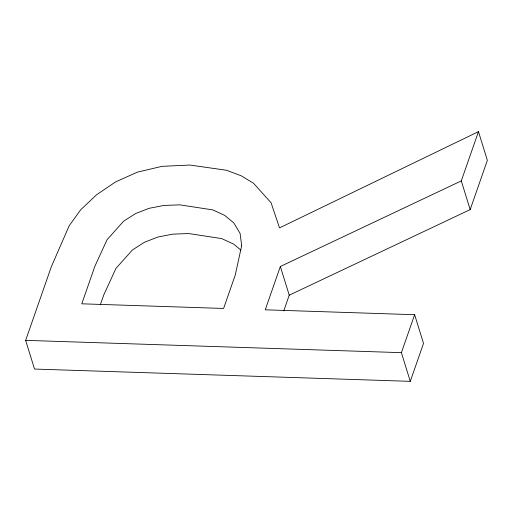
<?xml version="1.0" encoding="UTF-8"?>
<svg xmlns="http://www.w3.org/2000/svg" width="513" height="513" viewBox="0 0 513 513"><rect width="100%" height="100%" fill="white"/><g stroke="black" fill="none" stroke-linecap="round" stroke-linejoin="round"><path stroke-width="0.77" d="M478.469 131.649L461.29 180.909L280.348 266.497L265.24 309.814L414.632 314.706L423.514 343.402L410.278 381.351L34.531 369.052L25.65 340.363L51.319 266.754L69.191 225.752L80.695 209.772L96.585 194.754L115.707 181.833L137.394 172.15L162.005 166.34L189.893 165.045L226.489 170.265L241.187 175.779L253.493 183.218L271.101 202.795L279.521 227.887L478.469 131.649L487.35 160.338L470.171 209.605L289.229 295.187L283.76 310.872M100.362 304.703L103.767 294.937L115.964 268.382L132.482 249.927L144.512 242.226L158.042 237L172.855 234.14L188.726 233.543L221.674 238.596L233.556 244.047L240.847 250.088M410.278 381.351L401.397 352.662L414.632 314.706M25.65 340.363L401.397 352.662M461.29 180.909L470.171 209.605M280.348 266.497L289.229 295.187M241.674 245.65L235.236 275.096L223.604 308.454L81.785 303.811L94.886 266.241L107.076 239.693L123.595 221.231L135.631 213.53L149.161 208.304L163.974 205.444L179.845 204.847L212.792 209.9L224.675 215.357L233.787 222.899L240.084 233.383L241.674 245.65"/></g></svg>
